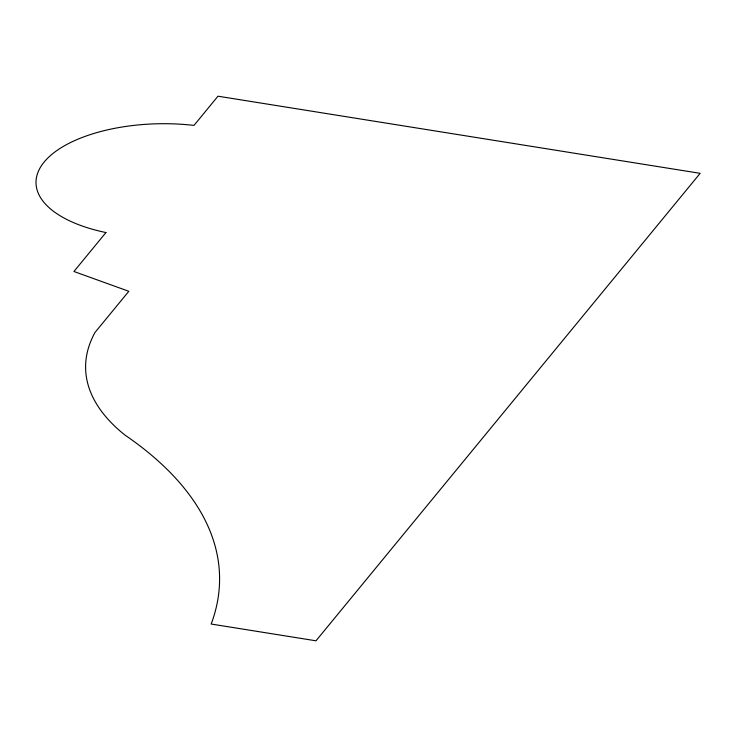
<?xml version="1.0" encoding="UTF-8"?>
<svg xmlns="http://www.w3.org/2000/svg" width="737" height="737" viewBox="0 0 737 737"><rect width="100%" height="100%" fill="white"/><g stroke="black" fill="none" stroke-linecap="round" stroke-linejoin="round"><path stroke-width="1.11" d="M105.944 232.542L73.93 271.492L128.818 291.299L95.027 332.415A304.132 139.496 -1.1 0 0 124.875 435.005A576.988 264.638 -1.1 0 1 211.178 624.036L315.989 640.803L700.15 173.333L217.986 96.197L193.978 125.41A123.89 56.823 -1.1 0 0 44.146 162.048A123.89 56.823 -1.1 0 0 105.944 232.542"/></g></svg>
